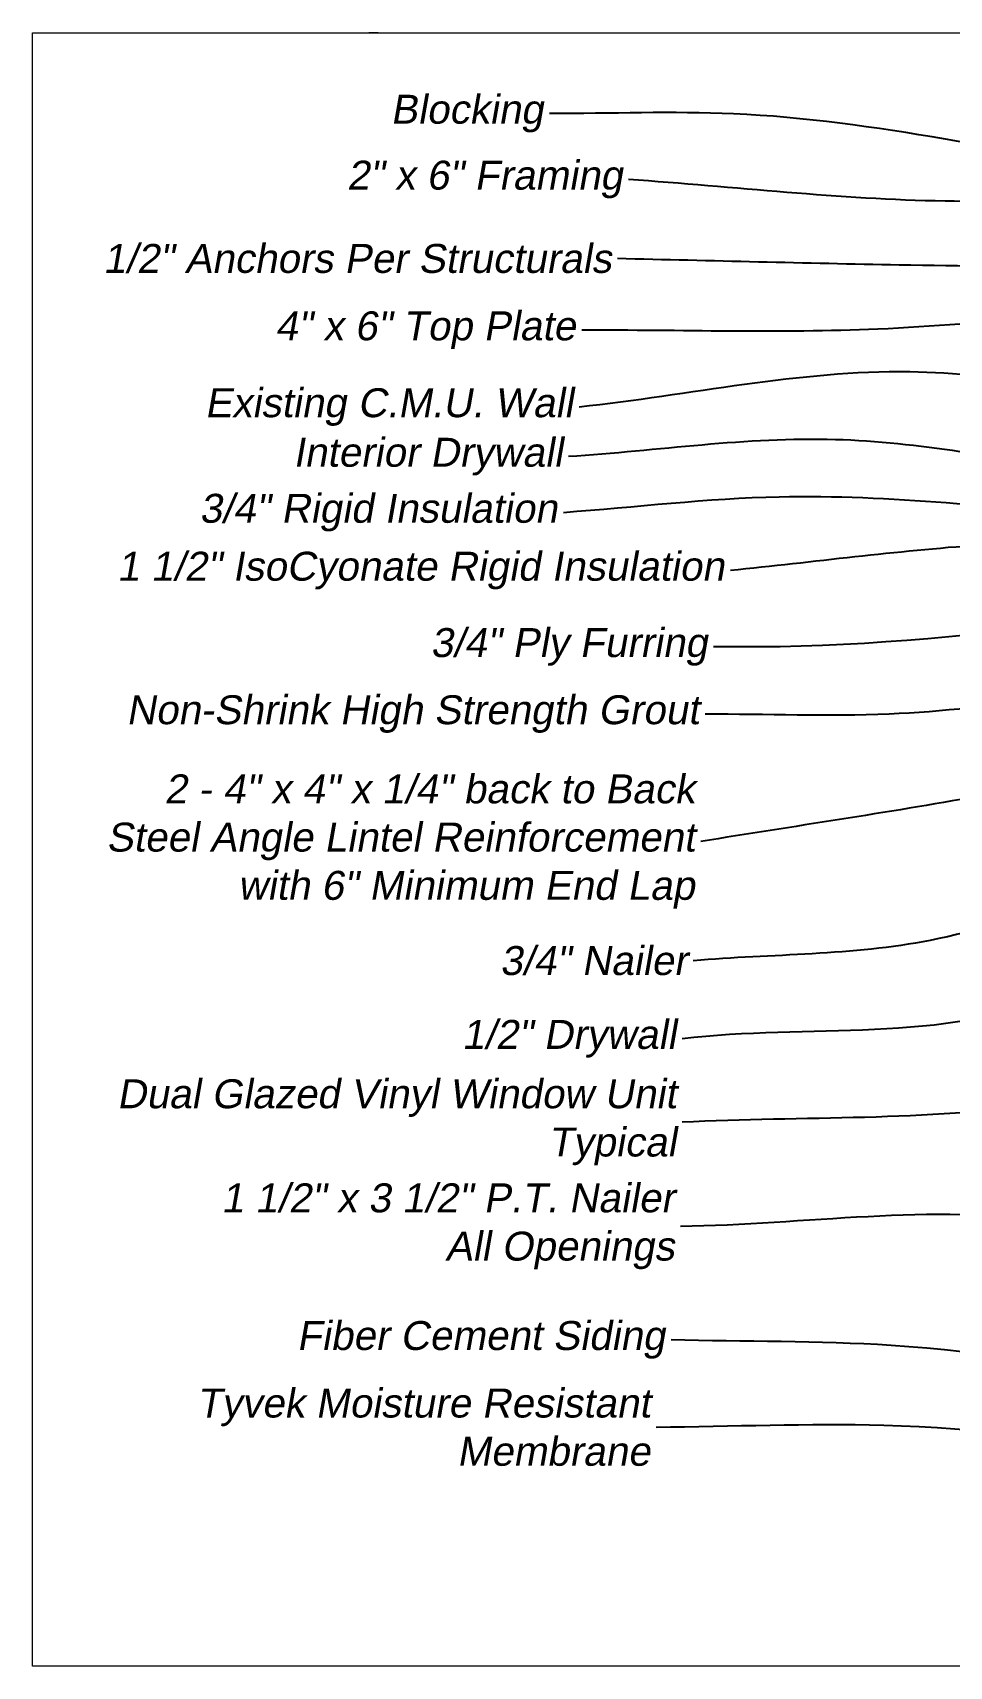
# Model space of a CAD drawing. Header units: inches. Extents: x -3905 to 10892, y 1064 to 9590.
# Drawn here: x 375.1 to 404.9, y 3825 to 3877.9 of the extents above; entities that cross this region are included whole.
import ezdxf

# ---------------------------------------------------------------- set-up
doc = ezdxf.new("R2010")
doc.units = ezdxf.units.IN
doc.header["$MEASUREMENT"] = 0
doc.layers.add('SECTIONS', color=70, linetype='Continuous', lineweight=0)
doc.layers.add('VP', color=164, linetype='Continuous', lineweight=0, plot=False)
doc.styles.add('DS-TXT1', font='arial.ttf', dxfattribs={"oblique": 10})
doc.dimstyles.new('DS-Fraction$7', dxfattribs={"dimtxt": 0.125, "dimasz": 0.125, "dimexe": 0.06, "dimexo": 0.06, "dimgap": 0.02, "dimtad": 0, "dimdec": 3, "dimzin": 0, "dimdsep": 46, "dimlunit": 4, "dimtxsty": 'DS-TXT1', "dimblk": 'BOXFILLED', "dimcen": -0.06, "dimclrd": 256, "dimclre": 256, "dimclrt": 256, "dimadec": 0, "dimazin": 0, "dimtfac": 1, "dimtdec": 3, "dimtmove": 1, "dimatfit": 3, "dimfxl": 1, "dimfrac": 2, "dimtolj": 1, "dimtzin": 0, "dimlwd": 0, "dimlwe": -1, "dimarcsym": 0})

# ---------------------------------------------------------------- blocks, each defined once
blk = doc.blocks.new('_BoxFilled')
at = {"color": 0, "linetype": 'ByBlock', "lineweight": -2}
blk.add_line((-0.5, 0), (-1, 0), dxfattribs=at)
at = {"color": 0, "linetype": 'ByBlock'}
blk.add_solid([(-0.5, 0.5), (0.5, 0.5), (-0.5, -0.5), (0.5, -0.5)], dxfattribs=at)

msp = doc.modelspace()

# ---------------------------------------------------------------- linework, layer by layer
at = {"layer": 'SECTIONS', "linetype": 'Continuous', "lineweight": 5}
msp.add_lwpolyline([(386.35332, 3877.89616), (386.05008, 3877.89616), (386.05008, 3877.89616), (386.35332, 3877.89616)], close=True, dxfattribs=at)
at = {"layer": 'VP', "linetype": 'Continuous', "lineweight": 5}
msp.add_lwpolyline([(375.14819, 3877.89616), (434.57992, 3877.89616), (434.57992, 3824.97024), (375.14819, 3824.97024)], close=True, dxfattribs=at)

# ---------------------------------------------------------------- texts
at = {"layer": 'SECTIONS', "linetype": 'Continuous', "lineweight": 5, "char_height": 0.9375, "attachment_point": 6, "style": 'DS-TXT1'}
for s, insert in [('\\A1;Blocking', (391.69905, 3875.27428)), ('\\A1;2" x 6" Framing', (394.26856, 3873.13835)), ('\\A1;1/2" Anchors Per Structurals', (393.90684, 3870.57513)), ('\\A1;4" x 6" Top Plate', (392.74632, 3868.25708)), ('\\A1;Existing C.M.U. Wall', (392.66168, 3865.76584)), ('\\A1;Interior Drywall', (392.32313, 3864.1613)), ('\\A1;3/4" Rigid Insulation', (392.15382, 3862.34564)), ('\\A1;1 1/2" IsoCyonate Rigid Insulation', (397.56606, 3860.46963)), ('\\A1;3/4" Ply Furring', (397.02204, 3857.9954)), ('\\A1;Non-Shrink High Strength Grout', (396.74401, 3855.81943)), ('\\A1;2 - 4" x 4" x 1/4" back to Back\\PSteel Angle Lintel Reinforcement\\Pwith 6" Minimum End Lap', (396.60642, 3851.69293)), ('\\A1;3/4" Nailer', (396.36306, 3847.82866)), ('\\A1;1/2" Drywall', (396.0018, 3845.30044)), ('\\A1;Dual Glazed Vinyl Window Unit\\PTypical', (396.00386, 3842.59622)), ('\\A1;1 1/2" x 3 1/2" P.T. Nailer\\PAll Openings', (395.94769, 3839.22469)), ('\\A1;Fiber Cement Siding', (395.64545, 3835.54586)), ('\\A1;Tyvek Moisture Resistant\\PMembrane', (395.16186, 3832.71138))]:
    msp.add_mtext(s, dxfattribs=dict(at, insert=insert))

# ---------------------------------------------------------------- leaders
at = {"layer": 'SECTIONS', "linetype": 'Continuous', "lineweight": 5, "path_type": 1, "annotation_type": 0, "has_hookline": 1, "hookline_direction": 1}
for points, text_width in [([(411.57968, 3873.28928), (397.86728, 3875.26638), (391.89905, 3875.27428)], 4.9321), ([(414.34512, 3872.72362), (404.72344, 3872.43733), (394.46856, 3873.13835)], 8.97631), ([(415.32426, 3870.23511), (403.24216, 3870.36832), (394.10684, 3870.57513)], 16.45415), ([(413.17761, 3869.22208), (402.547, 3868.29065), (392.94632, 3868.25708)], 9.83387), ([(412.42338, 3865.90637), (403.58075, 3866.90589), (392.86168, 3865.76584)], 11.9067), ([(409.26049, 3863.75361), (401.16838, 3864.71021), (392.52313, 3864.1613)], 8.68402), ([(410.18295, 3862.26118), (399.34856, 3862.85233), (392.35382, 3862.34564)], 11.63017), ([(419.48228, 3861.54989), (405.8388, 3861.29062), (397.76606, 3860.46963)], 19.62093), ([(420.52428, 3860.24233), (398.69468, 3857.9954), (397.22204, 3857.9954)], 9.00952), ([(413.24652, 3857.04798), (402.91357, 3855.81943), (396.94401, 3855.81943)], 18.6214), ([(414.12639, 3854.84699), (405.80009, 3853.15958), (396.80642, 3851.69293)], 19.17674), ([(413.129, 3851.47218), (404.23889, 3848.48678), (396.56306, 3847.82866)], 6.20406), ([(414.47332, 3850.99624), (408.35868, 3846.75612), (396.2018, 3845.30044)], 6.87579), ([(419.93133, 3846.32516), (407.98852, 3843.20502), (396.20386, 3842.59622)], 18.18207), ([(419.25983, 3835.65247), (408.23718, 3839.34532), (396.14769, 3839.22469)], 14.73135), ([(421.27689, 3832.22663), (402.97823, 3835.36494), (395.84545, 3835.54586)], 11.91118), ([(421.10277, 3830.55224), (402.73646, 3832.77169), (395.36186, 3832.71138)], 14.82701)]:
    msp.add_leader(points, dimstyle='DS-Fraction$7', override={"dimscale": 10, "dimgap": 0.02, "dimtad": 0}, dxfattribs=dict(at, text_width=text_width))

doc.saveas('drawing.dxf')
